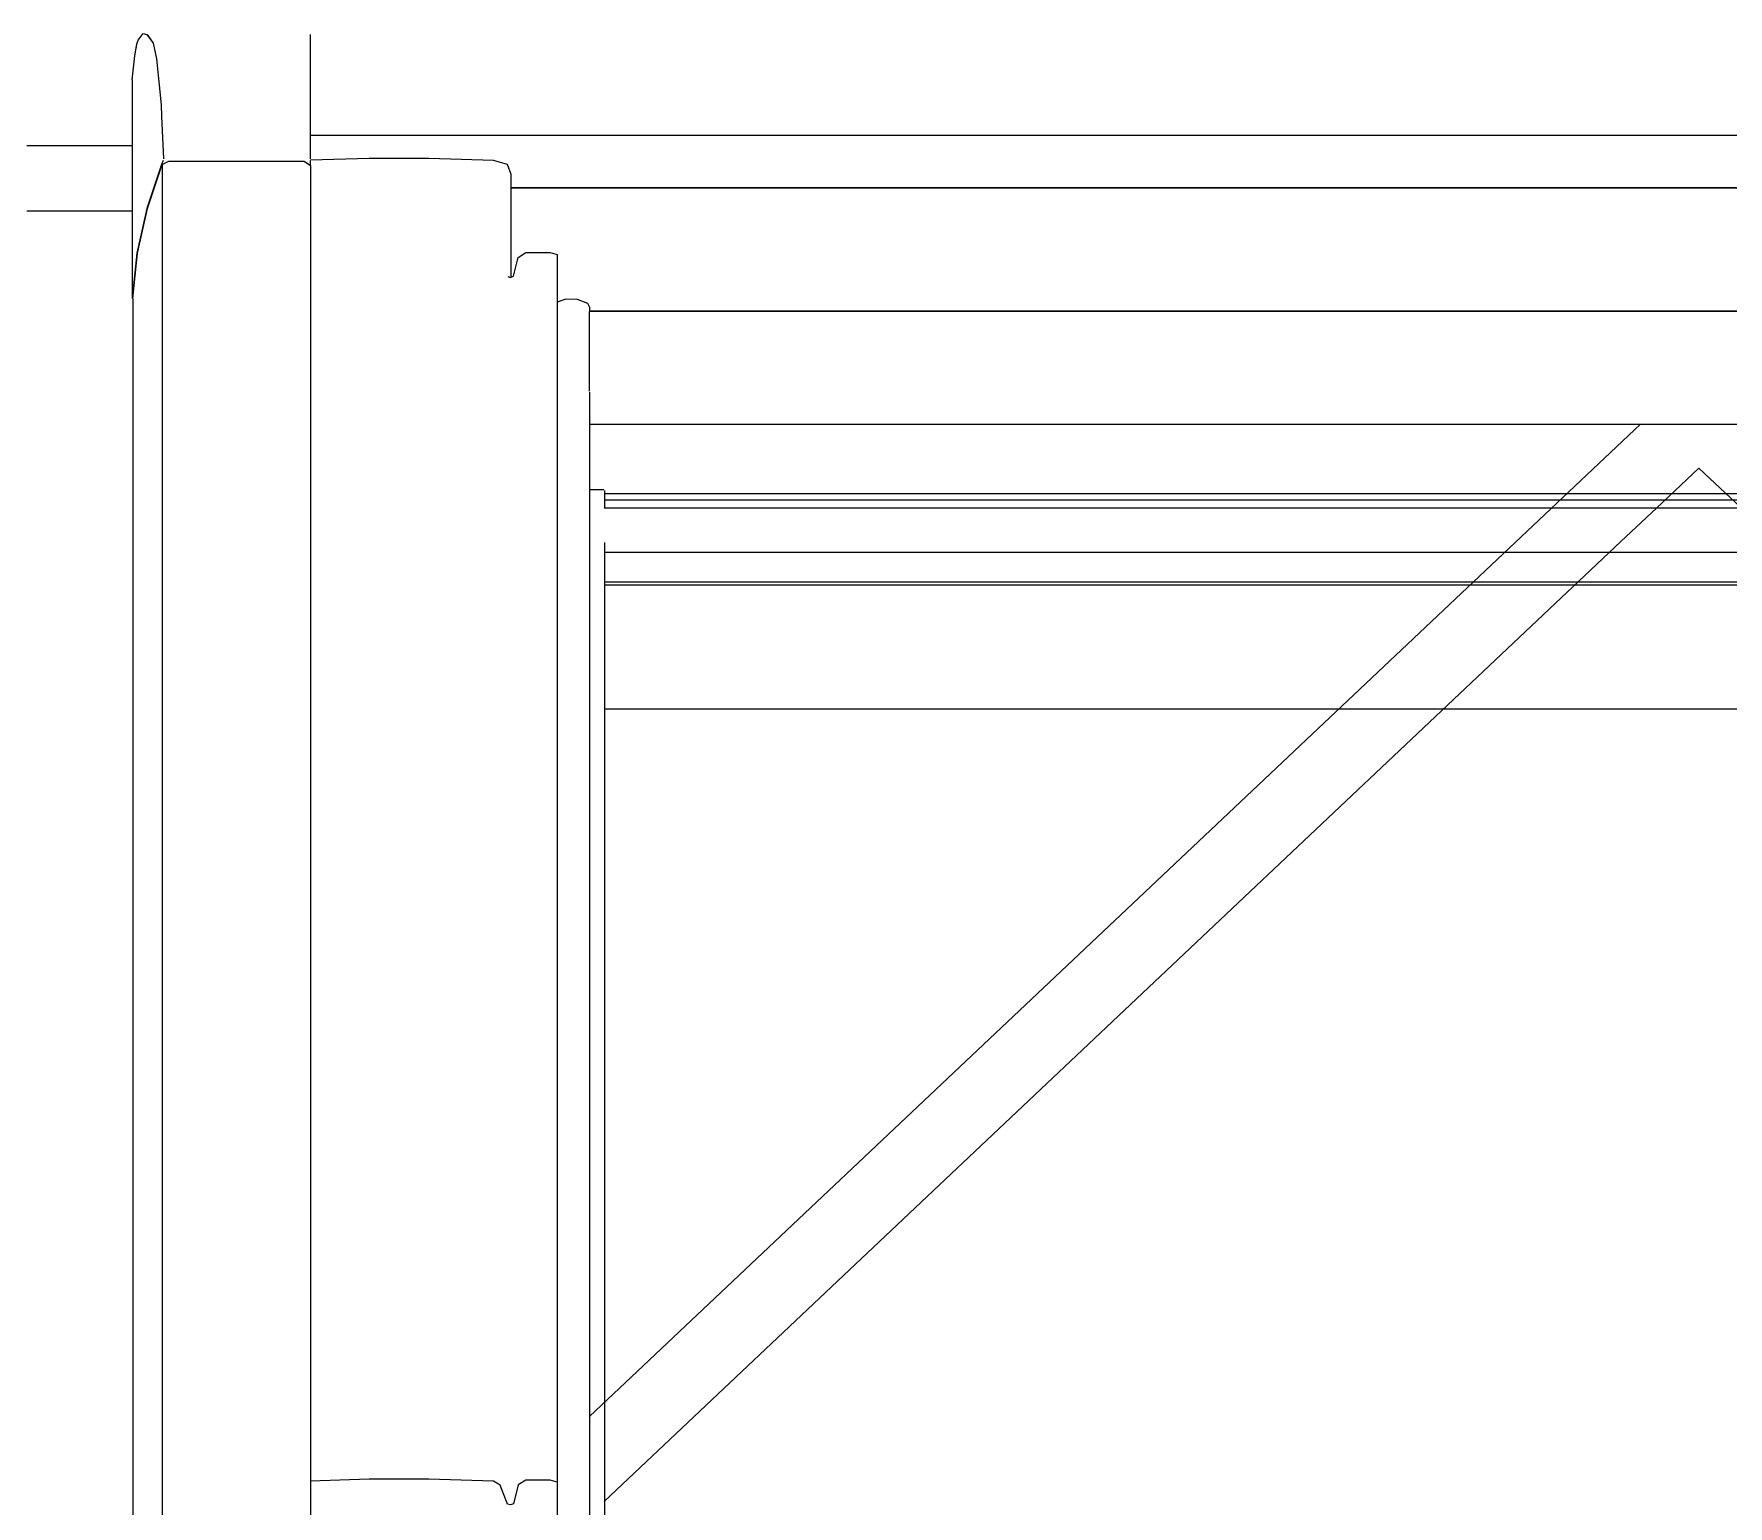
# Model space of a CAD drawing. Header units: metres. Extents: x -3 to 171, y -23 to 41.
# Drawn here: x 1.9145 to 2.3748, y -3.3846 to -2.9844 of the extents above; entities that cross this region are included whole.
import ezdxf

# ---------------------------------------------------------------- set-up
doc = ezdxf.new("R2010")
doc.units = ezdxf.units.M
doc.header["$MEASUREMENT"] = 0
doc.set_wipeout_variables(frame=1)
doc.linetypes.add('Achse', pattern=[0.004, 0.002, -0.001, 0, -0.001])
doc.linetypes.add('Wipeout_Contour', pattern=[1, 0, -1])
doc.layers.add('6._Dach PP STG1_1_000 Achsraster', color=7, linetype='Continuous')
doc.layers.add('6._Dach PP STG1_1_325 Dachfenster', color=7, linetype='Continuous')

msp = doc.modelspace()

# ---------------------------------------------------------------- linework, layer by layer
at = {"layer": '6._Dach PP STG1_1_000 Achsraster', "color": 5, "linetype": 'Achse', "lineweight": 0, "ltscale": 1000}
msp.add_line((-1.5, -3), (21, -3), dxfattribs=at)

# ---------------------------------------------------------------- wipeouts: each hides what was drawn before it
at = {"color": 254, "linetype": 'Wipeout_Contour', "lineweight": 0, "ltscale": 14.438521}
msp.add_wipeout([(1.91255, -3.01484), (1.91255, -3.01541), (1.92685, -3.01541), (1.92685, -3.01484)], dxfattribs=at).dxf.layer = '6._Dach PP STG1_1_325 Dachfenster'
at = {"color": 254, "linetype": 'Wipeout_Contour', "lineweight": 0, "ltscale": 15.797719}
msp.add_wipeout([(2.06215, -3.05656), (2.06215, -3.56164), (2.06495, -3.56164), (2.06495, -3.05769)], dxfattribs=at).dxf.layer = '6._Dach PP STG1_1_325 Dachfenster'
at = {"color": 254, "linetype": 'Wipeout_Contour', "lineweight": 0, "ltscale": 14.667042}
msp.add_wipeout([(1.92685, -3.07367), (1.91235, -3.07367), (1.91235, -3.0917), (1.92685, -3.0917)], dxfattribs=at).dxf.layer = '6._Dach PP STG1_1_325 Dachfenster'
at = {"color": 254, "linetype": 'Wipeout_Contour', "lineweight": 0, "ltscale": 16.16354}
msp.add_wipeout([(2.00555, -3.37723), (1.98965, -3.37775), (1.98965, -3.56164), (2.00555, -3.56164)], dxfattribs=at).dxf.layer = '6._Dach PP STG1_1_325 Dachfenster'
at = {"color": 254, "linetype": 'Wipeout_Contour', "lineweight": 0, "ltscale": 16.279169}
msp.add_wipeout([(2.05475, -3.56164), (2.05665, -3.56164), (2.05665, -3.37801), (2.05475, -3.37752)], dxfattribs=at).dxf.layer = '6._Dach PP STG1_1_325 Dachfenster'
at = {"color": 254, "linetype": 'Wipeout_Contour', "lineweight": 0, "ltscale": 16.264984}
msp.add_wipeout([(2.04395, -3.56164), (2.04475, -3.56164), (2.04475, -3.38395), (2.04395, -3.38423)], dxfattribs=at).dxf.layer = '6._Dach PP STG1_1_325 Dachfenster'

# ---------------------------------------------------------------- next in the draw order: wipeouts: each hides what was drawn before it
at = {"color": 254, "linetype": 'Wipeout_Contour', "lineweight": 0, "ltscale": 51.393458}
msp.add_wipeout([(1.88423, -2.98422), (1.90955, -2.98422), (1.91086, -2.98607), (1.91125, -2.98718), (1.91179, -2.99035), (1.91255, -2.99685), (1.91255, -3.01484), (1.92685, -3.01484), (1.92685, -2.95558), (1.91449, -2.95558), (1.91449, -2.95834), (1.91449, -2.96046), (1.88885, -2.96046), (1.88885, -2.95926), (1.88486, -2.95926)], dxfattribs=at).dxf.layer = '6._Dach PP STG1_1_325 Dachfenster'
at = {"color": 254, "linetype": 'Wipeout_Contour', "lineweight": 0, "ltscale": 30.677328}
msp.add_wipeout([(2.75611, -2.95926), (1.97759, -2.95926), (1.97798, -2.98422), (1.98965, -2.98422), (1.98965, -3.01187), (2.74405, -3.01187), (2.74405, -2.98422), (2.75573, -2.98422)], dxfattribs=at).dxf.layer = '6._Dach PP STG1_1_325 Dachfenster'
at = {"color": 254, "linetype": 'Wipeout_Contour', "lineweight": 0, "ltscale": 15.788814}
msp.add_wipeout([(2.05905, -3.05649), (2.05905, -3.56164), (2.06215, -3.56164), (2.06215, -3.05656)], dxfattribs=at).dxf.layer = '6._Dach PP STG1_1_325 Dachfenster'
at = {"color": 254, "linetype": 'Wipeout_Contour', "lineweight": 0, "ltscale": 21.975876}
msp.add_wipeout([(2.06495, -3.56164), (2.06545, -3.56164), (2.06545, -3.0818), (2.06535, -3.05967), (2.06545, -3.05854), (2.06495, -3.05769)], dxfattribs=at).dxf.layer = '6._Dach PP STG1_1_325 Dachfenster'
at = {"color": 254, "linetype": 'Wipeout_Contour', "lineweight": 0, "ltscale": 14.625463}
msp.add_wipeout([(1.92685, -3.06787), (1.91235, -3.06787), (1.91235, -3.07367), (1.92685, -3.07367)], dxfattribs=at).dxf.layer = '6._Dach PP STG1_1_325 Dachfenster'
at = {"color": 254, "linetype": 'Wipeout_Contour', "lineweight": 0, "ltscale": 39.043825}
msp.add_wipeout([(1.91235, -3.0917), (1.91235, -3.62657), (1.91255, -3.62845), (1.91315, -3.63161), (1.91445, -3.64552), (1.91445, -3.66149), (1.91448, -3.70979), (1.92685, -3.70979), (1.92685, -3.0917)], dxfattribs=at).dxf.layer = '6._Dach PP STG1_1_325 Dachfenster'
at = {"color": 254, "linetype": 'Wipeout_Contour', "lineweight": 0, "ltscale": 16.26328}
msp.add_wipeout([(2.04315, -3.56164), (2.04395, -3.56164), (2.04395, -3.38423), (2.04315, -3.38402)], dxfattribs=at).dxf.layer = '6._Dach PP STG1_1_325 Dachfenster'

# ---------------------------------------------------------------- next in the draw order: wipeouts: each hides what was drawn before it
at = {"color": 254, "linetype": 'Wipeout_Contour', "lineweight": 0, "ltscale": 14.469011}
msp.add_wipeout([(1.92685, -3.01541), (1.94115, -3.01541), (1.94115, -3.01484), (1.92685, -3.01484)], dxfattribs=at).dxf.layer = '6._Dach PP STG1_1_325 Dachfenster'
at = {"color": 254, "linetype": 'Wipeout_Contour', "lineweight": 0, "ltscale": 22.420015}
msp.add_wipeout([(1.91255, -3.05626), (1.91235, -3.06787), (1.92685, -3.06787), (1.92685, -3.03252), (1.91255, -3.03252), (1.91255, -3.04873)], dxfattribs=at).dxf.layer = '6._Dach PP STG1_1_325 Dachfenster'
at = {"color": 254, "linetype": 'Wipeout_Contour', "lineweight": 0, "ltscale": 15.722645}
msp.add_wipeout([(2.06535, -3.05988), (2.06535, -3.07049), (2.66835, -3.07049), (2.66835, -3.05988)], dxfattribs=at).dxf.layer = '6._Dach PP STG1_1_325 Dachfenster'
at = {"color": 254, "linetype": 'Wipeout_Contour', "lineweight": 0, "ltscale": 14.697484}
msp.add_wipeout([(1.94135, -3.07367), (1.92685, -3.07367), (1.92685, -3.0917), (1.94135, -3.0917)], dxfattribs=at).dxf.layer = '6._Dach PP STG1_1_325 Dachfenster'
at = {"color": 254, "linetype": 'Wipeout_Contour', "lineweight": 0, "ltscale": 15.759841}
msp.add_wipeout([(2.06535, -3.0748), (2.06535, -3.07982), (2.66835, -3.07982), (2.66835, -3.0748)], dxfattribs=at).dxf.layer = '6._Dach PP STG1_1_325 Dachfenster'
at = {"color": 254, "linetype": 'Wipeout_Contour', "lineweight": 0, "ltscale": 15.792351}
msp.add_wipeout([(2.06545, -3.08499), (2.06545, -3.09043), (2.66825, -3.09043), (2.66825, -3.08499)], dxfattribs=at).dxf.layer = '6._Dach PP STG1_1_325 Dachfenster'
at = {"color": 254, "linetype": 'Wipeout_Contour', "lineweight": 0, "ltscale": 16.280283}
msp.add_wipeout([(2.04115, -3.56164), (2.04315, -3.56164), (2.04315, -3.38402), (2.04115, -3.37886)], dxfattribs=at).dxf.layer = '6._Dach PP STG1_1_325 Dachfenster'

# ---------------------------------------------------------------- next in the draw order: wipeouts: each hides what was drawn before it
at = {"color": 254, "linetype": 'Wipeout_Contour', "lineweight": 0, "ltscale": 52.37466}
msp.add_wipeout([(1.92685, -3.01484), (1.94115, -3.01484), (1.94115, -2.99685), (1.94192, -2.99035), (1.94245, -2.98718), (1.94285, -2.98607), (1.94416, -2.98422), (1.96948, -2.98422), (1.96885, -2.95926), (1.96485, -2.95926), (1.96485, -2.96046), (1.93922, -2.96046), (1.93922, -2.95834), (1.93922, -2.95558), (1.92685, -2.95558)], dxfattribs=at).dxf.layer = '6._Dach PP STG1_1_325 Dachfenster'
at = {"color": 254, "linetype": 'Wipeout_Contour', "lineweight": 0, "ltscale": 18.136846}
msp.add_wipeout([(1.92685, -3.06787), (1.94135, -3.06787), (1.94135, -3.05641), (1.94115, -3.03252), (1.92685, -3.03252)], dxfattribs=at).dxf.layer = '6._Dach PP STG1_1_325 Dachfenster'
at = {"color": 254, "linetype": 'Wipeout_Contour', "lineweight": 0, "ltscale": 15.745178}
msp.add_wipeout([(2.06535, -3.0748), (2.66835, -3.0748), (2.66835, -3.07049), (2.06535, -3.07049)], dxfattribs=at).dxf.layer = '6._Dach PP STG1_1_325 Dachfenster'
at = {"color": 254, "linetype": 'Wipeout_Contour', "lineweight": 0, "ltscale": 23.582761}
msp.add_wipeout([(2.06535, -3.08067), (2.06535, -3.08153), (2.06545, -3.08258), (2.66825, -3.08258), (2.66825, -3.0818), (2.66835, -3.08067)], dxfattribs=at).dxf.layer = '6._Dach PP STG1_1_325 Dachfenster'
at = {"color": 254, "linetype": 'Wipeout_Contour', "lineweight": 0, "ltscale": 37.40289}
msp.add_wipeout([(1.92685, -3.0917), (1.92685, -3.70979), (1.93923, -3.70979), (1.93925, -3.66149), (1.93925, -3.64552), (1.94055, -3.63161), (1.94115, -3.62846), (1.94135, -3.62657), (1.94135, -3.0917)], dxfattribs=at).dxf.layer = '6._Dach PP STG1_1_325 Dachfenster'
at = {"color": 254, "linetype": 'Wipeout_Contour', "lineweight": 0, "ltscale": 11.52551}
msp.add_wipeout([(2.06545, -3.0905), (2.06545, -3.36016), (2.35098, -3.0905)], dxfattribs=at).dxf.layer = '6._Dach PP STG1_1_325 Dachfenster'
at = {"color": 254, "linetype": 'Wipeout_Contour', "lineweight": 0, "ltscale": 16.230082}
msp.add_wipeout([(2.02175, -3.56164), (2.03935, -3.56164), (2.03935, -3.3778), (2.02175, -3.37723)], dxfattribs=at).dxf.layer = '6._Dach PP STG1_1_325 Dachfenster'
at = {"color": 254, "linetype": 'Wipeout_Contour', "lineweight": 0, "ltscale": 16.283046}
msp.add_wipeout([(2.04475, -3.56164), (2.04605, -3.56164), (2.04605, -3.37879), (2.04475, -3.38395)], dxfattribs=at).dxf.layer = '6._Dach PP STG1_1_325 Dachfenster'

# ---------------------------------------------------------------- next in the draw order: wipeouts: each hides what was drawn before it
at = {"color": 254, "linetype": 'Wipeout_Contour', "lineweight": 0, "ltscale": 14.473964}
msp.add_wipeout([(1.94782, -2.99113), (1.94903, -3.00365), (1.98965, -3.00365), (1.98965, -2.99113)], dxfattribs=at).dxf.layer = '6._Dach PP STG1_1_325 Dachfenster'
at = {"color": 254, "linetype": 'Wipeout_Contour', "lineweight": 0, "ltscale": 14.655988}
msp.add_wipeout([(1.94135, -3.06787), (1.92685, -3.06787), (1.92685, -3.07367), (1.94135, -3.07367)], dxfattribs=at).dxf.layer = '6._Dach PP STG1_1_325 Dachfenster'
at = {"color": 254, "linetype": 'Wipeout_Contour', "lineweight": 0, "ltscale": 15.777452}
msp.add_wipeout([(2.06545, -3.08258), (2.06545, -3.08364), (2.66825, -3.08364), (2.66825, -3.08258)], dxfattribs=at).dxf.layer = '6._Dach PP STG1_1_325 Dachfenster'
at = {"color": 254, "linetype": 'Wipeout_Contour', "lineweight": 0, "ltscale": 33.3303}
msp.add_wipeout([(2.06545, -3.3849), (2.25259, -3.56164), (2.48111, -3.56164), (2.66825, -3.3849), (2.66825, -3.36016), (2.38273, -3.0905), (2.35098, -3.0905), (2.06545, -3.36016)], dxfattribs=at).dxf.layer = '6._Dach PP STG1_1_325 Dachfenster'
at = {"color": 254, "linetype": 'Wipeout_Contour', "lineweight": 0, "ltscale": 16.192954}
msp.add_wipeout([(2.00555, -3.56164), (2.02175, -3.56164), (2.02175, -3.37723), (2.00555, -3.37723)], dxfattribs=at).dxf.layer = '6._Dach PP STG1_1_325 Dachfenster'
at = {"color": 254, "linetype": 'Wipeout_Contour', "lineweight": 0, "ltscale": 16.25159}
msp.add_wipeout([(2.03935, -3.56164), (2.04115, -3.56164), (2.04115, -3.37886), (2.03935, -3.3778)], dxfattribs=at).dxf.layer = '6._Dach PP STG1_1_325 Dachfenster'
at = {"color": 254, "linetype": 'Wipeout_Contour', "lineweight": 0, "ltscale": 16.265277}
msp.add_wipeout([(2.04605, -3.56164), (2.04815, -3.56164), (2.04815, -3.37752), (2.04605, -3.37879)], dxfattribs=at).dxf.layer = '6._Dach PP STG1_1_325 Dachfenster'

# ---------------------------------------------------------------- next in the draw order: linework, layer by layer
at = {"layer": '6._Dach PP STG1_1_325 Dachfenster', "color": 7, "linetype": 'Continuous', "lineweight": 13, "ltscale": 1000, "flags": 128}
for points in [[(2.06545, -3.09043), (2.66825, -3.09043)], [(2.35098, -3.0905), (2.06545, -3.36016)], [(2.06545, -3.0905), (2.66825, -3.0905)], [(2.36685, -3.10238), (2.3554, -3.1132), (2.34566, -3.12239), (2.06942, -3.38328)], [(2.36685, -3.10238), (2.37831, -3.1132), (2.38804, -3.12239), (2.66429, -3.38328)], [(2.06545, -3.10825), (2.06935, -3.10825)], [(2.06955, -3.10846), (2.06955, -3.1132)], [(2.06955, -3.10931), (2.66415, -3.10931)], [(2.06955, -3.11101), (2.66415, -3.11101)], [(2.06942, -3.1132), (2.66429, -3.1132)], [(2.06955, -3.12267), (2.06955, -3.56164)], [(2.06955, -3.12522), (2.66415, -3.12522)], [(2.06955, -3.13335), (2.66415, -3.13335)], [(2.06955, -3.13413), (2.66415, -3.13413)], [(2.06955, -3.16786), (2.66415, -3.16786)]]:
    msp.add_lwpolyline(points, dxfattribs=at)

# ---------------------------------------------------------------- next in the draw order: wipeouts: each hides what was drawn before it
at = {"color": 254, "linetype": 'Wipeout_Contour', "lineweight": 0, "ltscale": 20.039729}
msp.add_wipeout([(1.94135, -3.05626), (1.94135, -3.62657), (1.94245, -3.6162), (1.94265, -3.6153), (1.94265, -3.04401)], dxfattribs=at).dxf.layer = '6._Dach PP STG1_1_325 Dachfenster'
at = {"color": 254, "linetype": 'Wipeout_Contour', "lineweight": 0, "ltscale": 15.409237}
msp.add_wipeout([(2.04115, -3.04514), (2.04115, -3.37886), (2.04315, -3.38402), (2.04315, -3.0503)], dxfattribs=at).dxf.layer = '6._Dach PP STG1_1_325 Dachfenster'
at = {"color": 254, "linetype": 'Wipeout_Contour', "lineweight": 0, "ltscale": 15.768516}
msp.add_wipeout([(2.06535, -3.08067), (2.66835, -3.08067), (2.66835, -3.07982), (2.06535, -3.07982)], dxfattribs=at).dxf.layer = '6._Dach PP STG1_1_325 Dachfenster'
at = {"color": 254, "linetype": 'Wipeout_Contour', "lineweight": 0, "ltscale": 15.780055}
msp.add_wipeout([(2.06545, -3.08428), (2.66825, -3.08428), (2.66825, -3.08364), (2.06545, -3.08364)], dxfattribs=at).dxf.layer = '6._Dach PP STG1_1_325 Dachfenster'
at = {"color": 254, "linetype": 'Wipeout_Contour', "lineweight": 0, "ltscale": 16.268297}
msp.add_wipeout([(2.04815, -3.37752), (2.04815, -3.56164), (2.05475, -3.56164), (2.05475, -3.37752)], dxfattribs=at).dxf.layer = '6._Dach PP STG1_1_325 Dachfenster'

# ---------------------------------------------------------------- next in the draw order: wipeouts: each hides what was drawn before it
at = {"color": 254, "linetype": 'Wipeout_Contour', "lineweight": 0, "ltscale": 19.962381}
msp.add_wipeout([(1.94265, -3.04401), (1.94265, -3.6153), (1.94515, -3.60403), (1.94535, -3.60344), (1.94535, -3.03184)], dxfattribs=at).dxf.layer = '6._Dach PP STG1_1_325 Dachfenster'
at = {"color": 254, "linetype": 'Wipeout_Contour', "lineweight": 0, "ltscale": 15.421825}
msp.add_wipeout([(2.04395, -3.05055), (2.04395, -3.38423), (2.04475, -3.38395), (2.04475, -3.05027)], dxfattribs=at).dxf.layer = '6._Dach PP STG1_1_325 Dachfenster'
at = {"color": 254, "linetype": 'Wipeout_Contour', "lineweight": 0, "ltscale": 15.784548}
msp.add_wipeout([(2.05665, -3.05731), (2.05665, -3.56164), (2.05905, -3.56164), (2.05905, -3.05649)], dxfattribs=at).dxf.layer = '6._Dach PP STG1_1_325 Dachfenster'
at = {"color": 254, "linetype": 'Wipeout_Contour', "lineweight": 0, "ltscale": 15.782165}
msp.add_wipeout([(2.06545, -3.08428), (2.06545, -3.08499), (2.66825, -3.08499), (2.66825, -3.08428)], dxfattribs=at).dxf.layer = '6._Dach PP STG1_1_325 Dachfenster'

# ---------------------------------------------------------------- next in the draw order: linework, layer by layer
at = {"layer": '6._Dach PP STG1_1_325 Dachfenster', "color": 7, "linetype": 'Continuous', "lineweight": 13, "ltscale": 1000, "flags": 128}
msp.add_lwpolyline([(2.06545, -3.0818), (2.06545, -3.56164)], dxfattribs=at)

# ---------------------------------------------------------------- next in the draw order: wipeouts: each hides what was drawn before it
at = {"color": 254, "linetype": 'Wipeout_Contour', "lineweight": 0, "ltscale": 17.589601}
msp.add_wipeout([(1.94115, -2.99685), (1.94115, -3.05626), (1.94245, -3.04401), (1.94245, -2.98718), (1.94192, -2.99035)], dxfattribs=at).dxf.layer = '6._Dach PP STG1_1_325 Dachfenster'
at = {"color": 254, "linetype": 'Wipeout_Contour', "lineweight": 0, "ltscale": 19.910128}
msp.add_wipeout([(1.94935, -3.01989), (1.94535, -3.03184), (1.94535, -3.60344), (1.94915, -3.59208), (1.94935, -3.59156)], dxfattribs=at).dxf.layer = '6._Dach PP STG1_1_325 Dachfenster'
at = {"color": 254, "linetype": 'Wipeout_Contour', "lineweight": 0, "ltscale": 18.848067}
msp.add_wipeout([(2.04325, -3.05033), (2.04315, -3.38402), (2.04395, -3.38423), (2.04395, -3.05055), (2.04325, -3.05036)], dxfattribs=at).dxf.layer = '6._Dach PP STG1_1_325 Dachfenster'

# ---------------------------------------------------------------- next in the draw order: wipeouts: each hides what was drawn before it
at = {"color": 254, "linetype": 'Wipeout_Contour', "lineweight": 0, "ltscale": 20.820727}
msp.add_wipeout([(1.94245, -3.04401), (1.94515, -3.03184), (1.94515, -2.98451), (1.94416, -2.98422), (1.94285, -2.98607), (1.94245, -2.98718)], dxfattribs=at).dxf.layer = '6._Dach PP STG1_1_325 Dachfenster'
at = {"color": 254, "linetype": 'Wipeout_Contour', "lineweight": 0, "ltscale": 15.599862}
msp.add_wipeout([(1.95115, -3.01893), (1.95115, -3.59082), (1.98795, -3.59082), (1.98795, -3.01893)], dxfattribs=at).dxf.layer = '6._Dach PP STG1_1_325 Dachfenster'
at = {"color": 254, "linetype": 'Wipeout_Contour', "lineweight": 0, "ltscale": 15.394266}
msp.add_wipeout([(2.03935, -3.04408), (2.03935, -3.3778), (2.04115, -3.37886), (2.04115, -3.04514)], dxfattribs=at).dxf.layer = '6._Dach PP STG1_1_325 Dachfenster'
at = {"color": 254, "linetype": 'Wipeout_Contour', "lineweight": 0, "ltscale": 15.41227}
msp.add_wipeout([(2.04475, -3.05027), (2.04475, -3.38395), (2.04605, -3.37879), (2.04605, -3.04511)], dxfattribs=at).dxf.layer = '6._Dach PP STG1_1_325 Dachfenster'

# ---------------------------------------------------------------- next in the draw order: linework, layer by layer
at = {"layer": '6._Dach PP STG1_1_325 Dachfenster', "color": 7, "linetype": 'Continuous', "lineweight": 13, "ltscale": 1000, "flags": 128}
for points in [[(1.94115, -3.01484), (1.92685, -3.01484), (1.91255, -3.01484)], [(2.04395, -3.38423), (2.04315, -3.38402)], [(2.04475, -3.38395), (2.04395, -3.38423)]]:
    msp.add_lwpolyline(points, dxfattribs=at)

# ---------------------------------------------------------------- next in the draw order: wipeouts: each hides what was drawn before it
at = {"color": 254, "linetype": 'Wipeout_Contour', "lineweight": 0, "ltscale": 20.255405}
msp.add_wipeout([(1.95115, -3.01893), (1.94935, -3.01989), (1.94935, -3.59156), (1.9496, -3.5909), (1.95115, -3.59082)], dxfattribs=at).dxf.layer = '6._Dach PP STG1_1_325 Dachfenster'
at = {"color": 254, "linetype": 'Wipeout_Contour', "lineweight": 0, "ltscale": 15.638245}
msp.add_wipeout([(1.98795, -3.59082), (1.98965, -3.59082), (1.98965, -3.02019), (1.98795, -3.01893)], dxfattribs=at).dxf.layer = '6._Dach PP STG1_1_325 Dachfenster'
at = {"color": 254, "linetype": 'Wipeout_Contour', "lineweight": 0, "ltscale": 15.372678}
msp.add_wipeout([(2.02175, -3.04351), (2.02175, -3.37723), (2.03935, -3.3778), (2.03935, -3.04408)], dxfattribs=at).dxf.layer = '6._Dach PP STG1_1_325 Dachfenster'
at = {"color": 254, "linetype": 'Wipeout_Contour', "lineweight": 0, "ltscale": 15.407503}
msp.add_wipeout([(2.04605, -3.04511), (2.04605, -3.37879), (2.04815, -3.37752), (2.04815, -3.04383)], dxfattribs=at).dxf.layer = '6._Dach PP STG1_1_325 Dachfenster'

# ---------------------------------------------------------------- next in the draw order: linework, layer by layer
at = {"layer": '6._Dach PP STG1_1_325 Dachfenster', "color": 7, "linetype": 'Continuous', "lineweight": 13, "ltscale": 1000, "flags": 128}
for points in [[(2.04115, -3.37886), (2.03935, -3.3778)], [(2.04315, -3.38402), (2.04115, -3.37886)]]:
    msp.add_lwpolyline(points, dxfattribs=at)

# ---------------------------------------------------------------- next in the draw order: wipeouts: each hides what was drawn before it
at = {"color": 254, "linetype": 'Wipeout_Contour', "lineweight": 0, "ltscale": 27.791183}
msp.add_wipeout([(1.94515, -2.98451), (1.94515, -3.03184), (1.94915, -3.01989), (1.94915, -3.00685), (1.94903, -3.00365), (1.94782, -2.99113), (1.94686, -2.98692), (1.94545, -2.98457)], dxfattribs=at).dxf.layer = '6._Dach PP STG1_1_325 Dachfenster'
at = {"color": 254, "linetype": 'Wipeout_Contour', "lineweight": 0, "ltscale": 15.302464}
msp.add_wipeout([(1.98965, -3.37775), (2.00555, -3.37723), (2.00555, -3.04351), (1.98965, -3.04403)], dxfattribs=at).dxf.layer = '6._Dach PP STG1_1_325 Dachfenster'
at = {"color": 254, "linetype": 'Wipeout_Contour', "lineweight": 0, "ltscale": 15.415959}
msp.add_wipeout([(2.04815, -3.04383), (2.04815, -3.37752), (2.05475, -3.37752), (2.05475, -3.04383)], dxfattribs=at).dxf.layer = '6._Dach PP STG1_1_325 Dachfenster'

# ---------------------------------------------------------------- next in the draw order: linework, layer by layer
at = {"layer": '6._Dach PP STG1_1_325 Dachfenster', "color": 7, "linetype": 'Continuous', "lineweight": 13, "ltscale": 1000, "flags": 128}
for points in [[(2.04815, -3.37752), (2.04605, -3.37879)], [(2.04605, -3.37879), (2.04475, -3.38395)]]:
    msp.add_lwpolyline(points, dxfattribs=at)

# ---------------------------------------------------------------- next in the draw order: wipeouts: each hides what was drawn before it
at = {"color": 254, "linetype": 'Wipeout_Contour', "lineweight": 0, "ltscale": 14.295828}
msp.add_wipeout([(1.98965, -2.98422), (1.94416, -2.98422), (1.94515, -2.98451), (1.98965, -2.98457)], dxfattribs=at).dxf.layer = '6._Dach PP STG1_1_325 Dachfenster'
at = {"color": 254, "linetype": 'Wipeout_Contour', "lineweight": 0, "ltscale": 15.335723}
msp.add_wipeout([(2.00555, -3.04351), (2.00555, -3.37723), (2.02175, -3.37723), (2.02175, -3.04351)], dxfattribs=at).dxf.layer = '6._Dach PP STG1_1_325 Dachfenster'
at = {"color": 254, "linetype": 'Wipeout_Contour', "lineweight": 0, "ltscale": 15.425205}
msp.add_wipeout([(2.05475, -3.04383), (2.05475, -3.37752), (2.05665, -3.37801), (2.05665, -3.04433)], dxfattribs=at).dxf.layer = '6._Dach PP STG1_1_325 Dachfenster'

# ---------------------------------------------------------------- next in the draw order: linework, layer by layer
at = {"layer": '6._Dach PP STG1_1_325 Dachfenster', "color": 7, "linetype": 'Continuous', "lineweight": 13, "ltscale": 1000, "flags": 128}
for points in [[(2.03935, -3.3778), (2.02175, -3.37723), (2.00555, -3.37723), (1.98965, -3.37775)], [(2.05665, -3.37801), (2.05475, -3.37752), (2.04815, -3.37752)]]:
    msp.add_lwpolyline(points, dxfattribs=at)

# ---------------------------------------------------------------- next in the draw order: wipeouts: each hides what was drawn before it
at = {"color": 254, "linetype": 'Wipeout_Contour', "lineweight": 0, "ltscale": 14.430262}
msp.add_wipeout([(1.94545, -2.98457), (1.94686, -2.98692), (1.98965, -2.98692), (1.98965, -2.98457)], dxfattribs=at).dxf.layer = '6._Dach PP STG1_1_325 Dachfenster'
at = {"color": 254, "linetype": 'Wipeout_Contour', "lineweight": 0, "ltscale": 14.658628}
msp.add_wipeout([(1.98965, -3.04403), (2.00555, -3.04351), (2.00555, -3.0182), (1.98965, -3.01871)], dxfattribs=at).dxf.layer = '6._Dach PP STG1_1_325 Dachfenster'
at = {"color": 254, "linetype": 'Wipeout_Contour', "lineweight": 0, "ltscale": 14.736251}
msp.add_wipeout([(2.02175, -3.0182), (2.02175, -3.04351), (2.03935, -3.04408), (2.03935, -3.01876)], dxfattribs=at).dxf.layer = '6._Dach PP STG1_1_325 Dachfenster'
at = {"color": 254, "linetype": 'Wipeout_Contour', "lineweight": 0, "ltscale": 55.672842}
msp.add_wipeout([(2.05665, -3.05274), (2.05665, -3.05731), (2.05905, -3.05649), (2.06215, -3.05656), (2.06495, -3.05769), (2.06545, -3.05854), (2.06545, -3.05967), (2.66825, -3.05967), (2.66825, -3.05854), (2.66875, -3.05769), (2.67155, -3.05656), (2.67465, -3.05649), (2.67705, -3.05731), (2.67705, -3.05274)], dxfattribs=at).dxf.layer = '6._Dach PP STG1_1_325 Dachfenster'

# ---------------------------------------------------------------- next in the draw order: linework, layer by layer
at = {"layer": '6._Dach PP STG1_1_325 Dachfenster', "color": 7, "linetype": 'Continuous', "lineweight": 13, "ltscale": 1000, "flags": 128}
for points in [[(2.05905, -3.05649), (2.05665, -3.05731)], [(2.06215, -3.05656), (2.05905, -3.05649)], [(2.06495, -3.05769), (2.06215, -3.05656)], [(2.06545, -3.05854), (2.06495, -3.05769)], [(2.06535, -3.05967), (2.66835, -3.05967)], [(2.06535, -3.05988), (2.06535, -3.07049), (2.06535, -3.0748), (2.06535, -3.07982), (2.06535, -3.08067), (2.06535, -3.08153)], [(2.06545, -3.05854), (2.06545, -3.05967)]]:
    msp.add_lwpolyline(points, dxfattribs=at)

# ---------------------------------------------------------------- next in the draw order: wipeouts: each hides what was drawn before it
at = {"color": 254, "linetype": 'Wipeout_Contour', "lineweight": 0, "ltscale": 14.447847}
msp.add_wipeout([(1.98965, -2.98692), (1.94686, -2.98692), (1.94782, -2.99113), (1.98965, -2.99113)], dxfattribs=at).dxf.layer = '6._Dach PP STG1_1_325 Dachfenster'
at = {"color": 254, "linetype": 'Wipeout_Contour', "lineweight": 0, "ltscale": 14.697062}
msp.add_wipeout([(2.02175, -3.0182), (2.00555, -3.0182), (2.00555, -3.04351), (2.02175, -3.04351)], dxfattribs=at).dxf.layer = '6._Dach PP STG1_1_325 Dachfenster'
at = {"color": 254, "linetype": 'Wipeout_Contour', "lineweight": 0, "ltscale": 10.92893}
msp.add_wipeout([(2.03935, -3.04408), (2.04315, -3.01983), (2.03935, -3.01876)], dxfattribs=at).dxf.layer = '6._Dach PP STG1_1_325 Dachfenster'

# ---------------------------------------------------------------- next in the draw order: wipeouts: each hides what was drawn before it
at = {"color": 254, "linetype": 'Wipeout_Contour', "lineweight": 0, "ltscale": 11.386063}
msp.add_wipeout([(2.04315, -3.01983), (2.03935, -3.04408), (2.04115, -3.04514)], dxfattribs=at).dxf.layer = '6._Dach PP STG1_1_325 Dachfenster'

# ---------------------------------------------------------------- next in the draw order: wipeouts: each hides what was drawn before it
at = {"color": 254, "linetype": 'Wipeout_Contour', "lineweight": 0, "ltscale": 14.421374}
msp.add_wipeout([(2.04115, -3.04514), (2.04315, -3.05023), (2.04415, -3.02258), (2.04315, -3.01983)], dxfattribs=at).dxf.layer = '6._Dach PP STG1_1_325 Dachfenster'

# ---------------------------------------------------------------- next in the draw order: wipeouts: each hides what was drawn before it
at = {"color": 254, "linetype": 'Wipeout_Contour', "lineweight": 0, "ltscale": 11.272629}
msp.add_wipeout([(2.04315, -3.05023), (2.04395, -3.05055), (2.04415, -3.02258)], dxfattribs=at).dxf.layer = '6._Dach PP STG1_1_325 Dachfenster'

# ---------------------------------------------------------------- next in the draw order: wipeouts: each hides what was drawn before it
at = {"color": 254, "linetype": 'Wipeout_Contour', "lineweight": 0, "ltscale": 11.261232}
msp.add_wipeout([(2.68955, -3.02615), (2.04415, -3.02615), (2.68955, -3.02622)], dxfattribs=at).dxf.layer = '6._Dach PP STG1_1_325 Dachfenster'

# ---------------------------------------------------------------- next in the draw order: wipeouts: each hides what was drawn before it
at = {"color": 254, "linetype": 'Wipeout_Contour', "lineweight": 0, "ltscale": 15.629545}
msp.add_wipeout([(2.04415, -3.02622), (2.04415, -3.03818), (2.68955, -3.03818), (2.68955, -3.02622)], dxfattribs=at).dxf.layer = '6._Dach PP STG1_1_325 Dachfenster'

# ---------------------------------------------------------------- next in the draw order: wipeouts: each hides what was drawn before it
at = {"color": 254, "linetype": 'Wipeout_Contour', "lineweight": 0, "ltscale": 61.889536}
msp.add_wipeout([(1.98965, -3.01187), (1.98965, -3.01871), (2.00555, -3.0182), (2.02175, -3.0182), (2.03935, -3.01876), (2.04315, -3.01983), (2.04415, -3.02258), (2.04415, -3.02615), (2.68955, -3.02615), (2.68955, -3.02258), (2.69055, -3.01983), (2.69435, -3.01876), (2.71195, -3.0182), (2.72815, -3.0182), (2.74405, -3.01871), (2.74405, -3.01187)], dxfattribs=at).dxf.layer = '6._Dach PP STG1_1_325 Dachfenster'
at = {"color": 254, "linetype": 'Wipeout_Contour', "lineweight": 0, "ltscale": 62.56293}
msp.add_wipeout([(2.04415, -3.03818), (2.04415, -3.05048), (2.04475, -3.05027), (2.04605, -3.04511), (2.04815, -3.04383), (2.05475, -3.04383), (2.05665, -3.04433), (2.05665, -3.05274), (2.67705, -3.05274), (2.67705, -3.04433), (2.67895, -3.04383), (2.68555, -3.04383), (2.68765, -3.0451), (2.68895, -3.05027), (2.68955, -3.05048), (2.68955, -3.03818)], dxfattribs=at).dxf.layer = '6._Dach PP STG1_1_325 Dachfenster'

# ---------------------------------------------------------------- next in the draw order: linework, layer by layer
at = {"layer": '6._Dach PP STG1_1_325 Dachfenster', "color": 7, "linetype": 'Continuous', "lineweight": 13, "ltscale": 1000, "flags": 128}
for points in [[(2.04415, -3.02258), (2.04315, -3.01983)], [(2.04415, -3.05048), (2.04415, -3.02258)], [(2.04415, -3.02615), (2.68955, -3.02615)], [(2.04475, -3.05027), (2.04605, -3.04511)], [(2.04605, -3.04511), (2.04815, -3.04383)], [(2.04815, -3.04383), (2.05475, -3.04383), (2.05665, -3.04433)], [(2.05665, -3.04433), (2.05665, -3.37801), (2.05665, -3.56164)], [(2.04325, -3.05036), (2.04395, -3.05055)], [(2.04395, -3.05055), (2.04475, -3.05027)]]:
    msp.add_lwpolyline(points, dxfattribs=at)

# ---------------------------------------------------------------- next in the draw order: wipeouts: each hides what was drawn before it
at = {"color": 254, "linetype": 'Wipeout_Contour', "lineweight": 0, "ltscale": 42.259154}
msp.add_wipeout([(1.94245, -3.04401), (1.94115, -3.05626), (1.94265, -3.04401), (1.94535, -3.03184), (1.94935, -3.01989), (1.95115, -3.01893), (1.98795, -3.01893), (1.98965, -3.02019), (1.98965, -3.01879), (1.94958, -3.01879), (1.94915, -3.01989), (1.94515, -3.03184)], dxfattribs=at).dxf.layer = '6._Dach PP STG1_1_325 Dachfenster'

# ---------------------------------------------------------------- next in the draw order: linework, layer by layer
at = {"layer": '6._Dach PP STG1_1_325 Dachfenster', "color": 7, "linetype": 'Continuous', "lineweight": 13, "ltscale": 1000, "flags": 128}
for points in [[(1.94115, -2.99685), (1.94115, -3.05626)], [(1.94115, -3.03252), (1.92685, -3.03252), (1.91255, -3.03252)], [(1.94135, -3.05626), (1.94135, -3.62657)]]:
    msp.add_lwpolyline(points, dxfattribs=at)

# ---------------------------------------------------------------- next in the draw order: wipeouts: each hides what was drawn before it
at = {"color": 254, "linetype": 'Wipeout_Contour', "lineweight": 0, "ltscale": 18.189466}
msp.add_wipeout([(1.94903, -3.00365), (1.94915, -3.00685), (1.94966, -3.01836), (1.98965, -3.01836), (1.98965, -3.00365)], dxfattribs=at).dxf.layer = '6._Dach PP STG1_1_325 Dachfenster'

# ---------------------------------------------------------------- next in the draw order: linework, layer by layer
at = {"layer": '6._Dach PP STG1_1_325 Dachfenster', "color": 7, "linetype": 'Continuous', "lineweight": 13, "ltscale": 1000, "flags": 128}
msp.add_lwpolyline([(1.98965, -3.01187), (2.74405, -3.01187)], dxfattribs=at)

# ---------------------------------------------------------------- next in the draw order: wipeouts: each hides what was drawn before it
at = {"color": 254, "linetype": 'Wipeout_Contour', "lineweight": 0, "ltscale": 11.519161}
msp.add_wipeout([(1.94915, -3.01989), (1.94958, -3.01879), (1.94915, -3.00685)], dxfattribs=at).dxf.layer = '6._Dach PP STG1_1_325 Dachfenster'

# ---------------------------------------------------------------- next in the draw order: wipeouts: each hides what was drawn before it
at = {"color": 254, "linetype": 'Wipeout_Contour', "lineweight": 0, "ltscale": 11.632911}
msp.add_wipeout([(1.94958, -3.01879), (1.98965, -3.01879), (1.94966, -3.01836)], dxfattribs=at).dxf.layer = '6._Dach PP STG1_1_325 Dachfenster'

# ---------------------------------------------------------------- next in the draw order: linework, layer by layer
at = {"layer": '6._Dach PP STG1_1_325 Dachfenster', "color": 7, "linetype": 'Continuous', "lineweight": 13, "ltscale": 1000, "flags": 128}
for points in [[(1.94115, -2.99685), (1.94192, -2.99035), (1.94245, -2.98718), (1.94285, -2.98607), (1.94416, -2.98422), (1.94515, -2.98451), (1.94686, -2.98692), (1.94782, -2.99113), (1.94903, -3.00365), (1.94915, -3.00685), (1.94966, -3.01836)], [(1.98965, -3.01836), (1.98965, -3.00365), (1.98965, -2.99113), (1.98965, -2.98692), (1.98965, -2.98457)], [(1.94958, -3.01879), (1.94915, -3.01989), (1.94515, -3.03184), (1.94245, -3.04401), (1.94115, -3.05626)], [(1.94935, -3.01989), (1.95115, -3.01893)], [(1.95115, -3.01893), (1.98795, -3.01893)], [(1.98795, -3.01893), (1.98965, -3.02019)], [(2.04315, -3.01983), (2.03935, -3.01876), (2.02175, -3.0182), (2.00555, -3.0182), (1.98965, -3.01871)], [(1.98965, -3.02019), (1.98965, -3.01879)], [(1.94135, -3.05626), (1.94265, -3.04401), (1.94535, -3.03184), (1.94935, -3.01989)], [(1.94935, -3.01989), (1.94935, -3.59156)], [(1.98965, -3.02019), (1.98965, -3.59082)]]:
    msp.add_lwpolyline(points, dxfattribs=at)

doc.saveas('drawing.dxf')
